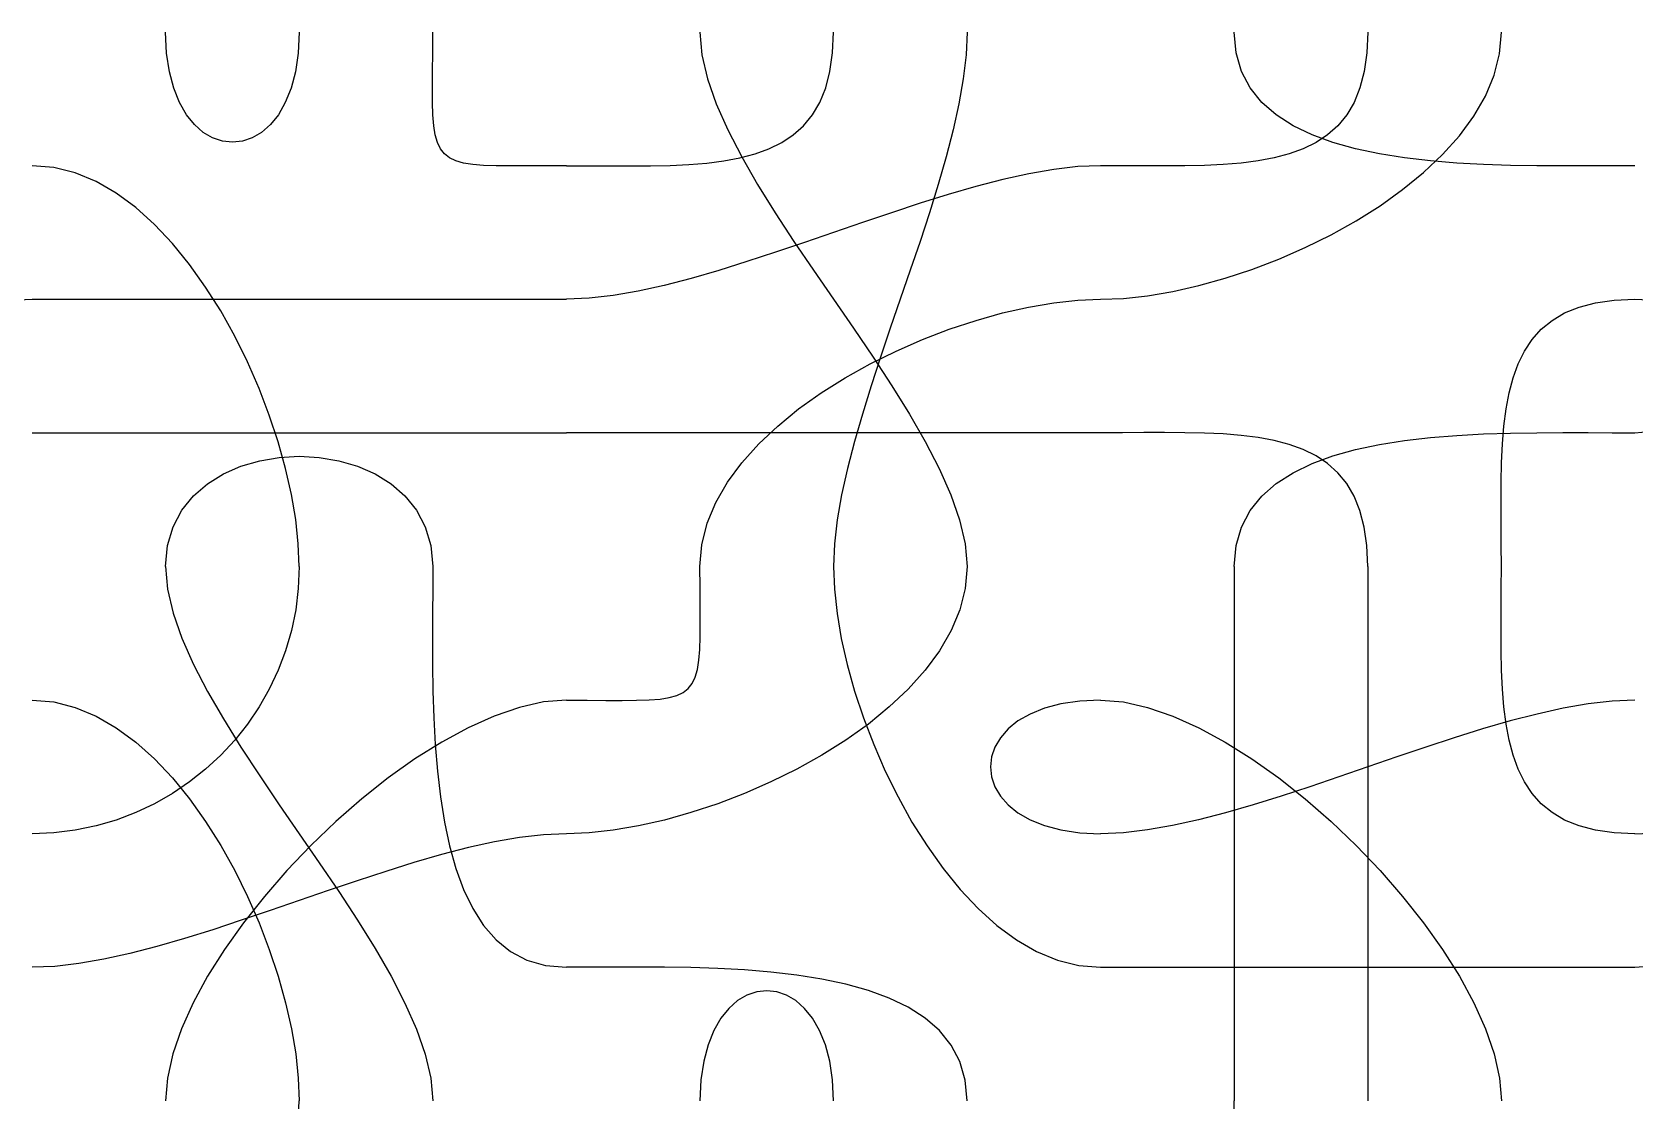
# Model space of a CAD drawing. Header units: metres. Extents: x -250 to 250, y -250 to 250.
# Drawn here: x -100 to 50, y 150 to 250 of the extents above; entities that cross this region are included whole.
import ezdxf

# ---------------------------------------------------------------- set-up
doc = ezdxf.new("R2010")
doc.units = ezdxf.units.M

msp = doc.modelspace()

# ---------------------------------------------------------------- linework, layer by layer
for p, q in [((-87.4093, 248.04083, -519.61523), (-87.49992, 250.00024, -519.61523)), ((-75, 250, -519.61523), (-75.09062, 248.04065, -519.61523)), ((-62.50728, 248.04791, -519.61523), (-62.49994, 249.99994, -519.61523)), ((-37.5, 250, -519.61523), (-37.318756, 247.87408, -519.61523)), ((-25.083221, 248.04791, -519.61523), (-24.999939, 249.99994, -519.61523)), ((-12.5, 250, -519.61523), (-12.590637, 247.87408, -519.61523)), ((12.674133, 248.04791, -519.61523), (12.500244, 249.99994, -519.61523)), ((25, 250, -519.61523), (24.916718, 248.04797, -519.61523)), ((37.32596, 247.95746, -519.61523), (37.499847, 250.00012, -519.61523)), ((-87.14993, 246.28772, -519.61523), (-87.4093, 248.04083, -519.61523)), ((-75.09062, 248.04065, -519.61523), (-75.34999, 246.28754, -519.61523)), ((-62.521194, 246.30872, -519.61523), (-62.50728, 248.04791, -519.61523)), ((-37.318756, 247.87408, -519.61523), (-36.80002, 245.63, -519.61523)), ((-25.328705, 246.30872, -519.61523), (-25.083221, 248.04791, -519.61523)), ((-12.590637, 247.87408, -519.61523), (-12.850006, 245.63, -519.61523)), ((13.178955, 246.30872, -519.61523), (12.674133, 248.04791, -519.61523)), ((24.916718, 248.04797, -519.61523), (24.671234, 246.30878, -519.61523)), ((36.821136, 245.95886, -519.61523), (37.32596, 247.95746, -519.61523)), ((-86.74057, 244.74084, -519.61523), (-87.14993, 246.28772, -519.61523)), ((-75.34999, 246.28754, -519.61523), (-75.75937, 244.74066, -519.61523)), ((-62.52948, 244.77014, -519.61523), (-62.521194, 246.30872, -519.61523)), ((-25.729797, 244.77014, -519.61523), (-25.328705, 246.30872, -519.61523)), ((13.98941, 244.77014, -519.61523), (13.178955, 246.30872, -519.61523)), ((24.671234, 246.30878, -519.61523), (24.270142, 244.7702, -519.61523)), ((-86.19995, 243.4002, -519.61523), (-86.74057, 244.74084, -519.61523)), ((-75.75937, 244.74066, -519.61523), (-76.29999, 243.40002, -519.61523)), ((-62.51996, 243.41998, -519.61523), (-62.52948, 244.77014, -519.61523)), ((-36.80002, 245.63, -519.61523), (-35.981262, 243.28094, -519.61523)), ((-26.279968, 243.41998, -519.61523), (-25.729797, 244.77014, -519.61523)), ((-12.850006, 245.63, -519.61523), (-13.259369, 243.28094, -519.61523)), ((15.08017, 243.41998, -519.61523), (13.98941, 244.77014, -519.61523)), ((24.270142, 244.7702, -519.61523), (23.720001, 243.42004, -519.61523)), ((36.01068, 244.01086, -519.61523), (36.821136, 245.95886, -519.61523)), ((-85.54683, 242.26581, -519.61523), (-86.19995, 243.4002, -519.61523)), ((-76.29999, 243.40002, -519.61523), (-76.95311, 242.26569, -519.61523)), ((-62.480423, 242.2461, -519.61523), (-62.51996, 243.41998, -519.61523)), ((-35.981262, 243.28094, -519.61523), (-34.900024, 240.84003, -519.61523)), ((-26.972626, 242.2461, -519.61523), (-26.279968, 243.41998, -519.61523)), ((-13.259369, 243.28094, -519.61523), (-13.799988, 240.84003, -519.61523)), ((16.425934, 242.2461, -519.61523), (15.08017, 243.41998, -519.61523)), ((23.720001, 243.42004, -519.61523), (23.027344, 242.24615, -519.61523)), ((34.91989, 242.12006, -519.61523), (36.01068, 244.01086, -519.61523)), ((-84.79996, 241.33765, -519.61523), (-85.54683, 242.26581, -519.61523)), ((-76.95311, 242.26569, -519.61523), (-77.69998, 241.33759, -519.61523)), ((-62.398712, 241.23627, -519.61523), (-62.480423, 242.2461, -519.61523)), ((-27.801239, 241.23627, -519.61523), (-26.972626, 242.2461, -519.61523)), ((18.001373, 241.23627, -519.61523), (16.425934, 242.2461, -519.61523)), ((23.027344, 242.24615, -519.61523), (22.198761, 241.23633, -519.61523)), ((33.574127, 240.29303, -519.61523), (34.91989, 242.12006, -519.61523)), ((-83.97809, 240.61578, -519.61523), (-84.79996, 241.33765, -519.61523)), ((-83.09996, 240.10016, -519.61523), (-83.97809, 240.61578, -519.61523)), ((-82.18434, 239.79077, -519.61523), (-83.09996, 240.10016, -519.61523)), ((-79.39998, 240.1001, -519.61523), (-80.3156, 239.79071, -519.61523)), ((-78.52185, 240.61572, -519.61523), (-79.39998, 240.1001, -519.61523)), ((-77.69998, 241.33759, -519.61523), (-78.52185, 240.61572, -519.61523)), ((-62.26262, 240.3783, -519.61523), (-62.398712, 241.23627, -519.61523)), ((-62.059967, 239.66003, -519.61523), (-62.26262, 240.3783, -519.61523)), ((-34.900024, 240.84003, -519.61523), (-33.59378, 238.32037, -519.61523)), ((-29.839996, 239.66003, -519.61523), (-28.759216, 240.3783, -519.61523)), ((-28.759216, 240.3783, -519.61523), (-27.801239, 241.23627, -519.61523)), ((-13.799988, 240.84003, -519.61523), (-14.453125, 238.32037, -519.61523)), ((19.781189, 240.3783, -519.61523), (18.001373, 241.23627, -519.61523)), ((21.740082, 239.66003, -519.61523), (19.781189, 240.3783, -519.61523)), ((21.240784, 240.37836, -519.61523), (20.160004, 239.6601, -519.61523)), ((22.198761, 241.23633, -519.61523), (21.240784, 240.37836, -519.61523)), ((31.998657, 238.53632, -519.61523), (33.574127, 240.29303, -519.61523)), ((-81.24997, 239.68762, -519.61523), (-82.18434, 239.79077, -519.61523)), ((-80.3156, 239.79071, -519.61523), (-81.24997, 239.68762, -519.61523)), ((-61.778564, 239.06927, -519.61523), (-62.059967, 239.66003, -519.61523)), ((-61.40622, 238.59381, -519.61523), (-61.778564, 239.06927, -519.61523)), ((-60.930756, 238.22144, -519.61523), (-61.40622, 238.59381, -519.61523)), ((-33.7536, 238.22144, -519.61523), (-32.34375, 238.59381, -519.61523)), ((-32.34375, 238.59381, -519.61523), (-31.037018, 239.06927, -519.61523)), ((-31.037018, 239.06927, -519.61523), (-29.839996, 239.66003, -519.61523)), ((17.65628, 238.59387, -519.61523), (16.24643, 238.22156, -519.61523)), ((18.962982, 239.06934, -519.61523), (17.65628, 238.59387, -519.61523)), ((20.160004, 239.6601, -519.61523), (18.962982, 239.06934, -519.61523)), ((23.852722, 239.06927, -519.61523), (21.740082, 239.66003, -519.61523)), ((26.093811, 238.59381, -519.61523), (23.852722, 239.06927, -519.61523)), ((28.438019, 238.22144, -519.61523), (26.093811, 238.59381, -519.61523)), ((30.218811, 236.85645, -519.61523), (31.998657, 238.53632, -519.61523)), ((-97.95729, 237.32642, -519.61523), (-99.99994, 237.50037, -519.61523)), ((-95.95871, 236.82153, -519.61523), (-97.95729, 237.32642, -519.61523)), ((-60.33998, 237.94, -519.61523), (-60.930756, 238.22144, -519.61523)), ((-59.621704, 237.73737, -519.61523), (-60.33998, 237.94, -519.61523)), ((-58.763733, 237.60126, -519.61523), (-59.621704, 237.73737, -519.61523)), ((-57.75389, 237.51953, -519.61523), (-58.763733, 237.60126, -519.61523)), ((-56.579987, 237.47998, -519.61523), (-57.75389, 237.51953, -519.61523)), ((-55.229828, 237.47046, -519.61523), (-56.579987, 237.47998, -519.61523)), ((-53.69124, 237.47876, -519.61523), (-55.229828, 237.47046, -519.61523)), ((-51.952026, 237.49268, -519.61523), (-53.69124, 237.47876, -519.61523)), ((-50, 237.5, -519.61523), (-51.952026, 237.49268, -519.61523)), ((-50, 237.5, -519.61523), (-47.957336, 237.49268, -519.61523)), ((-47.957336, 237.49268, -519.61523), (-45.95874, 237.47876, -519.61523)), ((-45.95874, 237.47876, -519.61523), (-44.010773, 237.47046, -519.61523)), ((-44.010773, 237.47046, -519.61523), (-42.119995, 237.47998, -519.61523)), ((-42.119995, 237.47998, -519.61523), (-40.29297, 237.51953, -519.61523)), ((-40.29297, 237.51953, -519.61523), (-38.536255, 237.60126, -519.61523)), ((-38.536255, 237.60126, -519.61523), (-36.856415, 237.73737, -519.61523)), ((-36.856415, 237.73737, -519.61523), (-35.26001, 237.94, -519.61523)), ((-35.26001, 237.94, -519.61523), (-33.7536, 238.22144, -519.61523)), ((-33.59378, 238.32037, -519.61523), (-32.100037, 235.73505, -519.61523)), ((-14.453125, 238.32037, -519.61523), (-15.200012, 235.73505, -519.61523)), ((-4.369995, 237.14996, -519.61523), (-6.719055, 236.7406, -519.61523)), ((-2.125946, 237.40936, -519.61523), (-4.369995, 237.14996, -519.61523)), ((0, 237.5, -519.61523), (-2.125946, 237.40936, -519.61523)), ((2.042725, 237.49298, -519.61523), (0.000092, 237.50037, -519.61523)), ((4.04129, 237.47906, -519.61523), (2.042725, 237.49298, -519.61523)), ((5.989258, 237.47076, -519.61523), (4.04129, 237.47906, -519.61523)), ((7.880035, 237.48029, -519.61523), (5.989258, 237.47076, -519.61523)), ((9.707062, 237.51978, -519.61523), (7.880035, 237.48029, -519.61523)), ((11.463776, 237.6015, -519.61523), (9.707062, 237.51978, -519.61523)), ((13.143616, 237.73755, -519.61523), (11.463776, 237.6015, -519.61523)), ((14.740021, 237.94019, -519.61523), (13.143616, 237.73755, -519.61523)), ((16.24643, 238.22156, -519.61523), (14.740021, 237.94019, -519.61523)), ((30.860046, 237.94, -519.61523), (28.438019, 238.22144, -519.61523)), ((33.334564, 237.73737, -519.61523), (30.860046, 237.94, -519.61523)), ((35.836273, 237.60126, -519.61523), (33.334564, 237.73737, -519.61523)), ((38.339874, 237.51953, -519.61523), (35.836273, 237.60126, -519.61523)), ((40.820038, 237.47998, -519.61523), (38.339874, 237.51953, -519.61523)), ((43.251434, 237.47046, -519.61523), (40.820038, 237.47998, -519.61523)), ((45.608765, 237.47876, -519.61523), (43.251434, 237.47046, -519.61523)), ((47.86673, 237.49268, -519.61523), (45.608765, 237.47876, -519.61523)), ((50, 237.5, -519.61523), (47.86673, 237.49268, -519.61523)), ((-94.01074, 236.01105, -519.61523), (-95.95871, 236.82153, -519.61523)), ((-92.119965, 234.92023, -519.61523), (-94.01074, 236.01105, -519.61523)), ((-32.100037, 235.73505, -519.61523), (-30.456299, 233.09723, -519.61523)), ((-15.200012, 235.73505, -519.61523), (-16.021881, 233.09723, -519.61523)), ((-11.679688, 235.54681, -519.61523), (-14.265015, 234.79993, -519.61523)), ((-9.160004, 236.19995, -519.61523), (-11.679688, 235.54681, -519.61523)), ((-6.719055, 236.7406, -519.61523), (-9.160004, 236.19995, -519.61523)), ((28.259918, 235.26001, -519.61523), (30.218811, 236.85645, -519.61523)), ((-90.29294, 233.5744, -519.61523), (-92.119965, 234.92023, -519.61523)), ((-14.265015, 234.79993, -519.61523), (-16.902832, 233.97803, -519.61523)), ((26.147278, 233.7536, -519.61523), (28.259918, 235.26001, -519.61523)), ((-88.536224, 231.9989, -519.61523), (-90.29294, 233.5744, -519.61523)), ((-30.456299, 233.09723, -519.61523), (-28.700043, 230.42004, -519.61523)), ((-19.580017, 233.09991, -519.61523), (-22.283447, 232.18427, -519.61523)), ((-16.902832, 233.97803, -519.61523), (-19.580017, 233.09991, -519.61523)), ((-16.021881, 233.09723, -519.61523), (-16.899994, 230.42004, -519.61523)), ((23.906189, 232.34375, -519.61523), (26.147278, 233.7536, -519.61523)), ((-86.856384, 230.21906, -519.61523), (-88.536224, 231.9989, -519.61523)), ((-25, 231.24988, -519.61523), (-27.716553, 230.31549, -519.61523)), ((-22.283447, 232.18427, -519.61523), (-25, 231.24988, -519.61523)), ((19.139954, 229.84003, -519.61523), (21.561981, 231.03705, -519.61523)), ((21.561981, 231.03705, -519.61523), (23.906189, 232.34375, -519.61523)), ((-85.25998, 228.26013, -519.61523), (-86.856384, 230.21906, -519.61523)), ((-27.716553, 230.31549, -519.61523), (-30.419983, 229.39984, -519.61523)), ((-28.700043, 230.42004, -519.61523), (-26.868805, 227.71661, -519.61523)), ((-16.899994, 230.42004, -519.61523), (-17.815613, 227.71661, -519.61523)), ((16.665436, 228.75922, -519.61523), (19.139954, 229.84003, -519.61523)), ((-83.75357, 226.14746, -519.61523), (-85.25998, 228.26013, -519.61523)), ((-33.097168, 228.52173, -519.61523), (-35.734985, 227.69983, -519.61523)), ((-30.419983, 229.39984, -519.61523), (-33.097168, 228.52173, -519.61523)), ((14.163727, 227.80127, -519.61523), (16.665436, 228.75922, -519.61523)), ((-38.320312, 226.95294, -519.61523), (-40.839996, 226.2998, -519.61523)), ((-35.734985, 227.69983, -519.61523), (-38.320312, 226.95294, -519.61523)), ((-26.868805, 227.71661, -519.61523), (-25.000061, 225.00006, -519.61523)), ((-17.815613, 227.71661, -519.61523), (-18.74997, 225.00006, -519.61523)), ((9.179962, 226.28003, -519.61523), (11.660126, 226.97266, -519.61523)), ((11.660126, 226.97266, -519.61523), (14.163727, 227.80127, -519.61523)), ((-101.951904, 224.91699, -519.61523), (-99.99986, 225.0003, -519.61523)), ((-82.343735, 223.90637, -519.61523), (-83.75357, 226.14746, -519.61523)), ((-47.87407, 225.0904, -519.61523), (-50.000015, 224.99976, -519.61523)), ((-45.630005, 225.3498, -519.61523), (-47.87407, 225.0904, -519.61523)), ((-43.280945, 225.75916, -519.61523), (-45.630005, 225.3498, -519.61523)), ((-40.839996, 226.2998, -519.61523), (-43.280945, 225.75916, -519.61523)), ((-25.000061, 225.00006, -519.61523), (-23.131317, 222.28351, -519.61523)), ((-18.74997, 225.00006, -519.61523), (-19.684326, 222.28351, -519.61523)), ((-2.133209, 224.91699, -519.61523), (0.000092, 225.0003, -519.61523)), ((0, 225, -519.61523), (2.13327, 225.08325, -519.61523)), ((2.13327, 225.08325, -519.61523), (4.391235, 225.32874, -519.61523)), ((4.391235, 225.32874, -519.61523), (6.748566, 225.72986, -519.61523)), ((6.748566, 225.72986, -519.61523), (9.179962, 226.28003, -519.61523)), ((48.047943, 224.91699, -519.61523), (49.99997, 225.0003, -519.61523)), ((-100, 225, -519.61523), (-97.87407, 225, -519.61523)), ((-97.87407, 225, -519.61523), (-95.630005, 225, -519.61523)), ((-95.630005, 225, -519.61523), (-93.280945, 225, -519.61523)), ((-93.280945, 225, -519.61523), (-90.84001, 225, -519.61523)), ((-90.84001, 225, -519.61523), (-88.32033, 225, -519.61523)), ((-88.32033, 225, -519.61523), (-85.735016, 225, -519.61523)), ((-85.735016, 225, -519.61523), (-83.0972, 225, -519.61523)), ((-83.0972, 225, -519.61523), (-80.42001, 225, -519.61523)), ((-81.03702, 221.56213, -519.61523), (-82.343735, 223.90637, -519.61523)), ((-80.42001, 225, -519.61523), (-77.71657, 225, -519.61523)), ((-77.71657, 225, -519.61523), (-75, 225, -519.61523)), ((-75, 225, -519.61523), (-72.28343, 225, -519.61523)), ((-72.28343, 225, -519.61523), (-69.57999, 225, -519.61523)), ((-69.57999, 225, -519.61523), (-66.90279, 225, -519.61523)), ((-66.90279, 225, -519.61523), (-64.26497, 225, -519.61523)), ((-64.26497, 225, -519.61523), (-61.67964, 225, -519.61523)), ((-61.67964, 225, -519.61523), (-59.159943, 225, -519.61523)), ((-59.159943, 225, -519.61523), (-56.718994, 225, -519.61523)), ((-56.718994, 225, -519.61523), (-54.36992, 225, -519.61523)), ((-54.36992, 225, -519.61523), (-52.12584, 225, -519.61523)), ((-52.12584, 225, -519.61523), (-49.999893, 225, -519.61523)), ((-11.660126, 223.02753, -519.61523), (-9.179962, 223.72021, -519.61523)), ((-9.179962, 223.72021, -519.61523), (-6.748535, 224.27039, -519.61523)), ((-6.748535, 224.27039, -519.61523), (-4.391174, 224.67151, -519.61523)), ((-4.391174, 224.67151, -519.61523), (-2.133209, 224.91699, -519.61523)), ((42.246063, 223.02753, -519.61523), (43.419952, 223.72021, -519.61523)), ((43.419952, 223.72021, -519.61523), (44.77011, 224.27039, -519.61523)), ((44.77011, 224.27039, -519.61523), (46.308716, 224.67151, -519.61523)), ((46.308716, 224.67151, -519.61523), (48.047943, 224.91699, -519.61523)), ((50, 225, -519.61523), (51.952026, 224.91675, -519.61523)), ((-23.131317, 222.28351, -519.61523), (-21.30008, 219.58008, -519.61523)), ((-19.684326, 222.28351, -519.61523), (-20.599945, 219.58008, -519.61523)), ((-16.665436, 221.2409, -519.61523), (-14.163727, 222.19891, -519.61523)), ((-14.163727, 222.19891, -519.61523), (-11.660126, 223.02753, -519.61523)), ((40.378265, 221.2409, -519.61523), (41.236237, 222.19891, -519.61523)), ((41.236237, 222.19891, -519.61523), (42.246063, 223.02753, -519.61523)), ((-79.84, 219.14008, -519.61523), (-81.03702, 221.56213, -519.61523)), ((-19.139984, 220.1601, -519.61523), (-16.665436, 221.2409, -519.61523)), ((39.659973, 220.1601, -519.61523), (40.378265, 221.2409, -519.61523)), ((-78.75922, 216.66553, -519.61523), (-79.84, 219.14008, -519.61523)), ((-21.562012, 218.96307, -519.61523), (-19.139984, 220.1601, -519.61523)), ((-20.599945, 219.58008, -519.61523), (-21.478058, 216.9029, -519.61523)), ((-21.30008, 219.58008, -519.61523), (-19.543823, 216.9029, -519.61523)), ((39.069183, 218.96307, -519.61523), (39.659973, 220.1601, -519.61523)), ((-26.147308, 216.24646, -519.61523), (-23.90622, 217.65631, -519.61523)), ((-23.90622, 217.65631, -519.61523), (-21.562012, 218.96307, -519.61523)), ((38.221375, 216.24646, -519.61523), (38.59372, 217.65631, -519.61523)), ((38.59372, 217.65631, -519.61523), (39.069183, 218.96307, -519.61523)), ((-77.801254, 214.16382, -519.61523), (-78.75922, 216.66553, -519.61523)), ((-28.25998, 214.74005, -519.61523), (-26.147308, 216.24646, -519.61523)), ((-21.478058, 216.9029, -519.61523), (-22.299927, 214.26508, -519.61523)), ((-19.543823, 216.9029, -519.61523), (-17.900085, 214.26508, -519.61523)), ((37.939972, 214.74005, -519.61523), (38.221375, 216.24646, -519.61523)), ((-30.218872, 213.14362, -519.61523), (-28.25998, 214.74005, -519.61523)), ((37.737305, 213.14362, -519.61523), (37.939972, 214.74005, -519.61523)), ((-76.97266, 211.66022, -519.61523), (-77.801254, 214.16382, -519.61523)), ((-31.998718, 211.46378, -519.61523), (-30.218872, 213.14362, -519.61523)), ((-22.299927, 214.26508, -519.61523), (-23.046783, 211.67978, -519.61523)), ((-17.900085, 214.26508, -519.61523), (-16.406342, 211.67978, -519.61523)), ((37.601227, 211.46378, -519.61523), (37.737305, 213.14362, -519.61523)), ((-100, 212.5, -519.61523), (-97.87407, 212.5, -519.61523)), ((-97.87407, 212.5, -519.61523), (-95.630005, 212.5, -519.61523)), ((-95.630005, 212.5, -519.61523), (-93.280945, 212.5, -519.61523)), ((-93.280945, 212.5, -519.61523), (-90.84001, 212.5, -519.61523)), ((-90.84001, 212.5, -519.61523), (-88.32033, 212.5, -519.61523)), ((-88.32033, 212.5, -519.61523), (-85.735016, 212.5, -519.61523)), ((-85.735016, 212.5, -519.61523), (-83.0972, 212.5, -519.61523)), ((-83.0972, 212.5, -519.61523), (-80.42001, 212.5, -519.61523)), ((-80.42001, 212.5, -519.61523), (-77.71657, 212.5, -519.61523)), ((-77.71657, 212.5, -519.61523), (-75, 212.5, -519.61523)), ((-76.28, 209.18005, -519.61523), (-76.97266, 211.66022, -519.61523)), ((-75, 212.5, -519.61523), (-72.28343, 212.5, -519.61523)), ((-72.28343, 212.5, -519.61523), (-69.57999, 212.5, -519.61523)), ((-69.57999, 212.5, -519.61523), (-66.90279, 212.5, -519.61523)), ((-66.90279, 212.5, -519.61523), (-64.26497, 212.5, -519.61523)), ((-64.26497, 212.5, -519.61523), (-61.67964, 212.5, -519.61523)), ((-61.67964, 212.5, -519.61523), (-59.159943, 212.5, -519.61523)), ((-59.159943, 212.5, -519.61523), (-56.718994, 212.5, -519.61523)), ((-56.718994, 212.5, -519.61523), (-54.36992, 212.5, -519.61523)), ((-54.36992, 212.5, -519.61523), (-52.12584, 212.5, -519.61523)), ((-52.12584, 212.5, -519.61523), (-49.999893, 212.5, -519.61523)), ((-47.87407, 212.5, -519.61523), (-50.000015, 212.5, -519.61523)), ((-45.630005, 212.5, -519.61523), (-47.87407, 212.5, -519.61523)), ((-43.280945, 212.5, -519.61523), (-45.630005, 212.5, -519.61523)), ((-40.839996, 212.5, -519.61523), (-43.280945, 212.5, -519.61523)), ((-38.320312, 212.5, -519.61523), (-40.839996, 212.5, -519.61523)), ((-35.734985, 212.5, -519.61523), (-38.320312, 212.5, -519.61523)), ((-33.097168, 212.5, -519.61523), (-35.734985, 212.5, -519.61523)), ((-30.419983, 212.5, -519.61523), (-33.097168, 212.5, -519.61523)), ((-27.716553, 212.5, -519.61523), (-30.419983, 212.5, -519.61523)), ((-25, 212.5, -519.61523), (-27.716553, 212.5, -519.61523)), ((-22.283447, 212.5, -519.61523), (-25, 212.5, -519.61523)), ((-23.046783, 211.67978, -519.61523), (-23.69989, 209.1601, -519.61523)), ((-19.580017, 212.5, -519.61523), (-22.283447, 212.5, -519.61523)), ((-16.902832, 212.5, -519.61523), (-19.580017, 212.5, -519.61523)), ((-14.265015, 212.5, -519.61523), (-16.902832, 212.5, -519.61523)), ((-16.406342, 211.67978, -519.61523), (-15.100098, 209.1601, -519.61523)), ((-11.679688, 212.5, -519.61523), (-14.265015, 212.5, -519.61523)), ((-9.160004, 212.5, -519.61523), (-11.679688, 212.5, -519.61523)), ((-6.719055, 212.5, -519.61523), (-9.160004, 212.5, -519.61523)), ((-4.369995, 212.5, -519.61523), (-6.719055, 212.5, -519.61523)), ((-2.125946, 212.5, -519.61523), (-4.369995, 212.5, -519.61523)), ((0, 212.5, -519.61523), (-2.125946, 212.5, -519.61523)), ((2.042725, 212.50769, -519.61523), (0.000092, 212.50037, -519.61523)), ((4.04129, 212.52155, -519.61523), (2.042725, 212.50769, -519.61523)), ((5.989258, 212.52979, -519.61523), (4.04129, 212.52155, -519.61523)), ((7.880035, 212.5202, -519.61523), (5.989258, 212.52979, -519.61523)), ((9.707062, 212.48065, -519.61523), (7.880035, 212.5202, -519.61523)), ((11.463776, 212.39893, -519.61523), (9.707062, 212.48065, -519.61523)), ((13.143616, 212.26282, -519.61523), (11.463776, 212.39893, -519.61523)), ((14.740021, 212.06012, -519.61523), (13.143616, 212.26282, -519.61523)), ((16.24643, 211.77869, -519.61523), (14.740021, 212.06012, -519.61523)), ((17.65628, 211.40634, -519.61523), (16.24643, 211.77869, -519.61523)), ((26.093842, 211.40634, -519.61523), (28.43808, 211.77869, -519.61523)), ((28.43808, 211.77869, -519.61523), (30.860107, 212.06012, -519.61523)), ((30.860107, 212.06012, -519.61523), (33.334656, 212.26282, -519.61523)), ((33.334656, 212.26282, -519.61523), (35.836395, 212.39893, -519.61523)), ((35.836395, 212.39893, -519.61523), (38.339996, 212.48065, -519.61523)), ((38.339996, 212.48065, -519.61523), (40.82016, 212.5202, -519.61523)), ((40.82016, 212.5202, -519.61523), (43.251587, 212.52979, -519.61523)), ((43.251587, 212.52979, -519.61523), (45.608948, 212.52155, -519.61523)), ((45.608948, 212.52155, -519.61523), (47.866913, 212.50769, -519.61523)), ((47.866913, 212.50769, -519.61523), (50.000214, 212.50037, -519.61523)), ((50, 212.5, -519.61523), (51.95938, 212.68127, -519.61523)), ((-78.69997, 209.90009, -519.61523), (-76.86871, 210.20947, -519.61523)), ((-76.86871, 210.20947, -519.61523), (-74.999954, 210.31262, -519.61523)), ((-74.999954, 210.31262, -519.61523), (-73.131195, 210.2095, -519.61523)), ((-73.131195, 210.2095, -519.61523), (-71.29994, 209.90015, -519.61523)), ((-33.57419, 209.70703, -519.61523), (-31.998718, 211.46378, -519.61523)), ((18.962982, 210.93085, -519.61523), (17.65628, 211.40634, -519.61523)), ((20.160004, 210.34006, -519.61523), (18.962982, 210.93085, -519.61523)), ((19.781158, 209.62177, -519.61523), (21.740082, 210.34006, -519.61523)), ((21.240784, 209.62177, -519.61523), (20.160004, 210.34006, -519.61523)), ((21.740082, 210.34006, -519.61523), (23.852753, 210.93085, -519.61523)), ((23.852753, 210.93085, -519.61523), (26.093842, 211.40634, -519.61523)), ((37.5195, 209.70703, -519.61523), (37.601227, 211.46378, -519.61523)), ((-83.593735, 207.73444, -519.61523), (-82.099976, 208.66257, -519.61523)), ((-82.099976, 208.66257, -519.61523), (-80.45622, 209.38446, -519.61523)), ((-80.45622, 209.38446, -519.61523), (-78.69997, 209.90009, -519.61523)), ((-75.72984, 206.74863, -519.61523), (-76.28, 209.18005, -519.61523)), ((-71.29994, 209.90015, -519.61523), (-69.543686, 209.38455, -519.61523)), ((-69.543686, 209.38455, -519.61523), (-67.89993, 208.66269, -519.61523)), ((-67.89993, 208.66269, -519.61523), (-66.40617, 207.73459, -519.61523)), ((-34.919983, 207.88, -519.61523), (-33.57419, 209.70703, -519.61523)), ((-23.69989, 209.1601, -519.61523), (-24.240509, 206.71918, -519.61523)), ((-15.100098, 209.1601, -519.61523), (-14.01886, 206.71918, -519.61523)), ((16.425842, 207.75394, -519.61523), (18.001312, 208.7638, -519.61523)), ((18.001312, 208.7638, -519.61523), (19.781158, 209.62177, -519.61523)), ((22.198761, 208.7638, -519.61523), (21.240784, 209.62177, -519.61523)), ((23.027344, 207.75394, -519.61523), (22.198761, 208.7638, -519.61523)), ((37.47998, 207.88, -519.61523), (37.5195, 209.70703, -519.61523)), ((-84.899994, 206.60004, -519.61523), (-83.593735, 207.73444, -519.61523)), ((-66.40617, 207.73459, -519.61523), (-65.099915, 206.60025, -519.61523)), ((-36.010773, 205.98923, -519.61523), (-34.919983, 207.88, -519.61523)), ((15.080048, 206.58002, -519.61523), (16.425842, 207.75394, -519.61523)), ((23.720001, 206.58002, -519.61523), (23.027344, 207.75394, -519.61523)), ((37.47046, 205.98923, -519.61523), (37.47998, 207.88, -519.61523)), ((-85.98125, 205.2594, -519.61523), (-84.899994, 206.60004, -519.61523)), ((-75.32875, 204.39127, -519.61523), (-75.72984, 206.74863, -519.61523)), ((-65.099915, 206.60025, -519.61523), (-64.01865, 205.25964, -519.61523)), ((-36.821228, 204.04126, -519.61523), (-36.010773, 205.98923, -519.61523)), ((-24.240509, 206.71918, -519.61523), (-24.649872, 204.37012, -519.61523)), ((-14.01886, 206.71918, -519.61523), (-13.200104, 204.37012, -519.61523)), ((13.989258, 205.22986, -519.61523), (15.080048, 206.58002, -519.61523)), ((24.270142, 205.22986, -519.61523), (23.720001, 206.58002, -519.61523)), ((37.47873, 204.04126, -519.61523), (37.47046, 205.98923, -519.61523)), ((-86.8, 203.71252, -519.61523), (-85.98125, 205.2594, -519.61523)), ((-75.08328, 202.1333, -519.61523), (-75.32875, 204.39127, -519.61523)), ((-64.01865, 205.25964, -519.61523), (-63.19989, 203.7128, -519.61523)), ((-37.32608, 202.04266, -519.61523), (-36.821228, 204.04126, -519.61523)), ((-24.649872, 204.37012, -519.61523), (-24.90924, 202.12607, -519.61523)), ((-13.200104, 204.37012, -519.61523), (-12.681335, 202.12607, -519.61523)), ((13.178772, 203.69125, -519.61523), (13.989258, 205.22986, -519.61523)), ((24.671234, 203.69125, -519.61523), (24.270142, 205.22986, -519.61523)), ((37.492645, 202.04266, -519.61523), (37.47873, 204.04126, -519.61523)), ((-87.318756, 201.95938, -519.61523), (-86.8, 203.71252, -519.61523)), ((-63.19989, 203.7128, -519.61523), (-62.68112, 201.95972, -519.61523)), ((12.67392, 201.95203, -519.61523), (13.178772, 203.69125, -519.61523)), ((24.916718, 201.95203, -519.61523), (24.671234, 203.69125, -519.61523)), ((-87.5, 200, -519.61523), (-87.318756, 201.95938, -519.61523)), ((-75, 200, -519.61523), (-75.08328, 202.1333, -519.61523)), ((-62.68112, 201.95972, -519.61523), (-62.499863, 200.00037, -519.61523)), ((-37.5, 200, -519.61523), (-37.32608, 202.04266, -519.61523)), ((-24.90924, 202.12607, -519.61523), (-24.999847, 200.00015, -519.61523)), ((-12.681335, 202.12607, -519.61523), (-12.500092, 200.00015, -519.61523)), ((12.5, 200, -519.61523), (12.67392, 201.95203, -519.61523)), ((25, 200, -519.61523), (24.916718, 201.95203, -519.61523)), ((37.5, 200, -519.61523), (37.492645, 202.04266, -519.61523)), ((-87.5, 200, -519.61523), (-87.318756, 197.87405, -519.61523)), ((-75, 200, -519.61523), (-75.08328, 197.95734, -519.61523)), ((-62.5, 200, -519.61523), (-62.50734, 197.86673, -519.61523)), ((-37.492493, 198.04828, -519.61523), (-37.499817, 200.00034, -519.61523)), ((-25, 200, -519.61523), (-24.916718, 197.86673, -519.61523)), ((-12.5, 200, -519.61523), (-12.67392, 197.95734, -519.61523)), ((12.5, 200, -519.61523), (12.5, 197.87405, -519.61523)), ((25, 200, -519.61523), (25, 197.87405, -519.61523)), ((37.49286, 197.95737, -519.61523), (37.500214, 200.00003, -519.61523)), ((-37.478607, 196.30905, -519.61523), (-37.492493, 198.04828, -519.61523)), ((-87.318756, 197.87405, -519.61523), (-86.8, 195.63, -519.61523)), ((-75.08328, 197.95734, -519.61523), (-75.32875, 195.95874, -519.61523)), ((-62.50734, 197.86673, -519.61523), (-62.52124, 195.60876, -519.61523)), ((-24.916718, 197.86673, -519.61523), (-24.671234, 195.60876, -519.61523)), ((-12.67392, 197.95734, -519.61523), (-13.178772, 195.95874, -519.61523)), ((12.5, 197.87405, -519.61523), (12.5, 195.63, -519.61523)), ((25, 197.87405, -519.61523), (25, 195.63, -519.61523)), ((37.478943, 195.95877, -519.61523), (37.49286, 197.95737, -519.61523)), ((-86.8, 195.63, -519.61523), (-85.98125, 193.28094, -519.61523)), ((-75.32875, 195.95874, -519.61523), (-75.72984, 194.01077, -519.61523)), ((-62.52124, 195.60876, -519.61523), (-62.529526, 193.25143, -519.61523)), ((-37.470337, 194.77045, -519.61523), (-37.478607, 196.30905, -519.61523)), ((-24.671234, 195.60876, -519.61523), (-24.270142, 193.25143, -519.61523)), ((-13.178772, 195.95874, -519.61523), (-13.989227, 194.01077, -519.61523)), ((12.5, 195.63, -519.61523), (12.5, 193.28094, -519.61523)), ((25, 195.63, -519.61523), (25, 193.28094, -519.61523)), ((37.470642, 194.0108, -519.61523), (37.478943, 195.95877, -519.61523)), ((-75.72984, 194.01077, -519.61523), (-76.28, 192.12, -519.61523)), ((-37.47989, 193.42026, -519.61523), (-37.470337, 194.77045, -519.61523)), ((-13.989227, 194.01077, -519.61523), (-15.080017, 192.12, -519.61523)), ((37.480164, 192.12003, -519.61523), (37.470642, 194.0108, -519.61523)), ((-85.98125, 193.28094, -519.61523), (-84.899994, 190.84, -519.61523)), ((-76.28, 192.12, -519.61523), (-76.97266, 190.29297, -519.61523)), ((-62.529526, 193.25143, -519.61523), (-62.51999, 190.82004, -519.61523)), ((-37.601166, 191.23648, -519.61523), (-37.51944, 192.24634, -519.61523)), ((-37.51944, 192.24634, -519.61523), (-37.47989, 193.42026, -519.61523)), ((-24.270142, 193.25143, -519.61523), (-23.71997, 190.82004, -519.61523)), ((-15.080017, 192.12, -519.61523), (-16.425781, 190.29297, -519.61523)), ((12.5, 193.28094, -519.61523), (12.5, 190.84, -519.61523)), ((25, 193.28094, -519.61523), (25, 190.84, -519.61523)), ((37.519684, 190.293, -519.61523), (37.480164, 192.12003, -519.61523)), ((-84.899994, 190.84, -519.61523), (-83.593735, 188.32031, -519.61523)), ((-62.51999, 190.82004, -519.61523), (-62.480453, 188.33987, -519.61523)), ((-37.737274, 190.37848, -519.61523), (-37.601166, 191.23648, -519.61523)), ((-23.71997, 190.82004, -519.61523), (-23.027313, 188.33987, -519.61523)), ((12.5, 190.84, -519.61523), (12.5, 188.32031, -519.61523)), ((25, 190.84, -519.61523), (25, 188.32031, -519.61523)), ((-76.97266, 190.29297, -519.61523), (-77.801254, 188.53625, -519.61523)), ((-38.59369, 188.5939, -519.61523), (-38.221344, 189.0694, -519.61523)), ((-38.221344, 189.0694, -519.61523), (-37.93994, 189.66019, -519.61523)), ((-37.93994, 189.66019, -519.61523), (-37.737274, 190.37848, -519.61523)), ((-16.425781, 190.29297, -519.61523), (-18.001251, 188.53625, -519.61523)), ((37.60138, 188.53629, -519.61523), (37.519684, 190.293, -519.61523)), ((-83.593735, 188.32031, -519.61523), (-82.099976, 185.73502, -519.61523)), ((-77.801254, 188.53625, -519.61523), (-78.75922, 186.85641, -519.61523)), ((-62.480453, 188.33987, -519.61523), (-62.398727, 185.83627, -519.61523)), ((-43.419983, 187.48007, -519.61523), (-42.246063, 187.51962, -519.61523)), ((-42.246063, 187.51962, -519.61523), (-41.236206, 187.60135, -519.61523)), ((-41.236206, 187.60135, -519.61523), (-40.378235, 187.73746, -519.61523)), ((-40.378235, 187.73746, -519.61523), (-39.659943, 187.94012, -519.61523)), ((-39.659943, 187.94012, -519.61523), (-39.069153, 188.22156, -519.61523)), ((-39.069153, 188.22156, -519.61523), (-38.59369, 188.5939, -519.61523)), ((-23.027313, 188.33987, -519.61523), (-22.1987, 185.83627, -519.61523)), ((-18.001251, 188.53625, -519.61523), (-19.781097, 186.85641, -519.61523)), ((12.5, 188.32031, -519.61523), (12.5, 185.73502, -519.61523)), ((25, 188.32031, -519.61523), (25, 185.73502, -519.61523)), ((37.737457, 186.85645, -519.61523), (37.60138, 188.53629, -519.61523)), ((-100, 187.5, -519.61523), (-97.95735, 187.32611, -519.61523)), ((-97.95735, 187.32611, -519.61523), (-95.958755, 186.82126, -519.61523)), ((-95.958755, 186.82126, -519.61523), (-94.01079, 186.0108, -519.61523)), ((-94.01079, 186.0108, -519.61523), (-92.12001, 184.92004, -519.61523)), ((-78.75922, 186.85641, -519.61523), (-79.84, 185.26001, -519.61523)), ((-56.748596, 186.0108, -519.61523), (-59.179993, 184.92004, -519.61523)), ((-54.39125, 186.82126, -519.61523), (-56.748596, 186.0108, -519.61523)), ((-52.133286, 187.32611, -519.61523), (-54.39125, 186.82126, -519.61523)), ((-50, 187.5, -519.61523), (-52.133286, 187.32611, -519.61523)), ((-50, 187.5, -519.61523), (-48.047974, 187.49268, -519.61523)), ((-48.047974, 187.49268, -519.61523), (-46.308746, 187.47879, -519.61523)), ((-46.308746, 187.47879, -519.61523), (-44.770157, 187.47052, -519.61523)), ((-44.770157, 187.47052, -519.61523), (-43.419983, 187.48007, -519.61523)), ((-19.781097, 186.85641, -519.61523), (-21.73999, 185.26001, -519.61523)), ((-6.600006, 186.20004, -519.61523), (-7.734375, 185.54694, -519.61523)), ((-5.259369, 186.74066, -519.61523), (-6.600006, 186.20004, -519.61523)), ((-3.712494, 187.15002, -519.61523), (-5.259369, 186.74066, -519.61523)), ((-1.959381, 187.4094, -519.61523), (-3.712494, 187.15002, -519.61523)), ((0, 187.5, -519.61523), (-1.959381, 187.4094, -519.61523)), ((0, 187.5, -519.61523), (2.13327, 187.32611, -519.61523)), ((2.13327, 187.32611, -519.61523), (4.391235, 186.82126, -519.61523)), ((4.391235, 186.82126, -519.61523), (6.748566, 186.0108, -519.61523)), ((6.748566, 186.0108, -519.61523), (9.179962, 184.92004, -519.61523)), ((37.940094, 185.26004, -519.61523), (37.737457, 186.85645, -519.61523)), ((40.840027, 186.20004, -519.61523), (38.320343, 185.54694, -519.61523)), ((43.280945, 186.74066, -519.61523), (40.840027, 186.20004, -519.61523)), ((45.630005, 187.15002, -519.61523), (43.280945, 186.74066, -519.61523)), ((47.874054, 187.4094, -519.61523), (45.630005, 187.15002, -519.61523)), ((50, 187.5, -519.61523), (47.874054, 187.4094, -519.61523)), ((-92.12001, 184.92004, -519.61523), (-90.292984, 183.57428, -519.61523)), ((-82.099976, 185.73502, -519.61523), (-80.45622, 183.0972, -519.61523)), ((-79.84, 185.26001, -519.61523), (-81.03702, 183.7536, -519.61523)), ((-62.398727, 185.83627, -519.61523), (-62.262634, 183.33456, -519.61523)), ((-59.179993, 184.92004, -519.61523), (-61.66014, 183.57428, -519.61523)), ((-21.73999, 185.26001, -519.61523), (-23.85263, 183.7536, -519.61523)), ((-22.1987, 185.83627, -519.61523), (-21.240723, 183.33456, -519.61523)), ((-8.662506, 184.80008, -519.61523), (-9.384369, 183.97821, -519.61523)), ((-7.734375, 185.54694, -519.61523), (-8.662506, 184.80008, -519.61523)), ((9.179962, 184.92004, -519.61523), (11.660126, 183.57428, -519.61523)), ((12.5, 185.73502, -519.61523), (12.5, 183.0972, -519.61523)), ((25, 185.73502, -519.61523), (25, 183.0972, -519.61523)), ((35.735046, 184.80008, -519.61523), (33.09723, 183.97821, -519.61523)), ((38.320343, 185.54694, -519.61523), (35.735046, 184.80008, -519.61523)), ((38.221497, 183.75363, -519.61523), (37.940094, 185.26004, -519.61523)), ((-90.292984, 183.57428, -519.61523), (-88.53627, 181.99881, -519.61523)), ((-81.03702, 183.7536, -519.61523), (-82.343735, 182.34375, -519.61523)), ((-80.45622, 183.0972, -519.61523), (-78.69997, 180.42001, -519.61523)), ((-61.66014, 183.57428, -519.61523), (-64.16373, 181.99881, -519.61523)), ((-62.262634, 183.33456, -519.61523), (-62.059982, 180.86005, -519.61523)), ((-23.85263, 183.7536, -519.61523), (-26.09372, 182.34375, -519.61523)), ((-21.240723, 183.33456, -519.61523), (-20.159943, 180.86005, -519.61523)), ((-9.899994, 183.1001, -519.61523), (-10.209381, 182.18448, -519.61523)), ((-9.384369, 183.97821, -519.61523), (-9.899994, 183.1001, -519.61523)), ((11.660126, 183.57428, -519.61523), (14.163727, 181.99881, -519.61523)), ((12.5, 183.0972, -519.61523), (12.5, 180.42001, -519.61523)), ((25, 183.0972, -519.61523), (25, 180.42001, -519.61523)), ((30.420044, 183.1001, -519.61523), (27.716614, 182.18448, -519.61523)), ((33.09723, 183.97821, -519.61523), (30.420044, 183.1001, -519.61523)), ((38.59384, 182.34378, -519.61523), (38.221497, 183.75363, -519.61523)), ((-88.53627, 181.99881, -519.61523), (-86.85643, 180.21896, -519.61523)), ((-82.343735, 182.34375, -519.61523), (-83.75357, 181.03705, -519.61523)), ((-64.16373, 181.99881, -519.61523), (-66.665436, 180.21896, -519.61523)), ((-26.09372, 182.34375, -519.61523), (-28.437927, 181.03705, -519.61523)), ((-10.209381, 182.18448, -519.61523), (-10.3125, 181.25012, -519.61523)), ((14.163727, 181.99881, -519.61523), (16.665436, 180.21896, -519.61523)), ((27.716614, 182.18448, -519.61523), (25.000061, 181.25012, -519.61523)), ((39.069305, 181.03705, -519.61523), (38.59384, 182.34378, -519.61523)), ((-86.85643, 180.21896, -519.61523), (-85.260025, 178.26007, -519.61523)), ((-83.75357, 181.03705, -519.61523), (-85.25998, 179.84003, -519.61523)), ((-78.69997, 180.42001, -519.61523), (-76.86871, 177.71658, -519.61523)), ((-66.665436, 180.21896, -519.61523), (-69.13997, 178.26007, -519.61523)), ((-62.059982, 180.86005, -519.61523), (-61.77858, 178.43802, -519.61523)), ((-28.437927, 181.03705, -519.61523), (-30.859955, 179.84003, -519.61523)), ((-20.159943, 180.86005, -519.61523), (-18.96289, 178.43802, -519.61523)), ((-10.3125, 181.25012, -519.61523), (-10.209381, 180.31577, -519.61523)), ((-10.209381, 180.31577, -519.61523), (-9.899994, 179.40015, -519.61523)), ((12.5, 180.42001, -519.61523), (12.5, 177.71658, -519.61523)), ((16.665436, 180.21896, -519.61523), (19.139954, 178.26007, -519.61523)), ((22.283508, 180.31577, -519.61523), (19.580078, 179.40015, -519.61523)), ((25.000061, 181.25012, -519.61523), (22.283508, 180.31577, -519.61523)), ((25, 180.42001, -519.61523), (25, 177.71658, -519.61523)), ((39.660065, 179.84003, -519.61523), (39.069305, 181.03705, -519.61523)), ((-86.856384, 178.75925, -519.61523), (-88.536224, 177.8013, -519.61523)), ((-85.25998, 179.84003, -519.61523), (-86.856384, 178.75925, -519.61523)), ((-33.334473, 178.75925, -519.61523), (-35.83618, 177.8013, -519.61523)), ((-30.859955, 179.84003, -519.61523), (-33.334473, 178.75925, -519.61523)), ((-9.899994, 179.40015, -519.61523), (-9.384369, 178.52203, -519.61523)), ((-9.384369, 178.52203, -519.61523), (-8.662506, 177.70016, -519.61523)), ((16.902893, 178.52203, -519.61523), (14.265106, 177.70016, -519.61523)), ((19.580078, 179.40015, -519.61523), (16.902893, 178.52203, -519.61523)), ((40.378326, 178.75925, -519.61523), (39.660065, 179.84003, -519.61523)), ((41.236298, 177.80127, -519.61523), (40.378326, 178.75925, -519.61523)), ((-88.536224, 177.8013, -519.61523), (-90.29294, 176.97272, -519.61523)), ((-85.260025, 178.26007, -519.61523), (-83.75362, 176.14743, -519.61523)), ((-76.86871, 177.71658, -519.61523), (-74.999954, 175.00003, -519.61523)), ((-69.13997, 178.26007, -519.61523), (-71.562, 176.14743, -519.61523)), ((-61.77858, 178.43802, -519.61523), (-61.406235, 176.09381, -519.61523)), ((-35.83618, 177.8013, -519.61523), (-38.339783, 176.97272, -519.61523)), ((-18.96289, 178.43802, -519.61523), (-17.656158, 176.09381, -519.61523)), ((-8.662506, 177.70016, -519.61523), (-7.734375, 176.95331, -519.61523)), ((14.265106, 177.70016, -519.61523), (11.67981, 176.95331, -519.61523)), ((12.5, 177.71658, -519.61523), (12.5, 175.00003, -519.61523)), ((19.139954, 178.26007, -519.61523), (21.561981, 176.14743, -519.61523)), ((25, 177.71658, -519.61523), (25, 175.00003, -519.61523)), ((42.246124, 176.97269, -519.61523), (41.236298, 177.80127, -519.61523)), ((-94.01074, 175.72992, -519.61523), (-95.95871, 175.32883, -519.61523)), ((-92.119965, 176.28006, -519.61523), (-94.01074, 175.72992, -519.61523)), ((-90.29294, 176.97272, -519.61523), (-92.119965, 176.28006, -519.61523)), ((-83.75362, 176.14743, -519.61523), (-82.343765, 173.90634, -519.61523)), ((-71.562, 176.14743, -519.61523), (-73.90622, 173.90634, -519.61523)), ((-61.406235, 176.09381, -519.61523), (-60.93077, 173.85272, -519.61523)), ((-43.251343, 175.72992, -519.61523), (-45.60869, 175.32883, -519.61523)), ((-40.819946, 176.28006, -519.61523), (-43.251343, 175.72992, -519.61523)), ((-38.339783, 176.97272, -519.61523), (-40.819946, 176.28006, -519.61523)), ((-17.656158, 176.09381, -519.61523), (-16.246307, 173.85272, -519.61523)), ((-7.734375, 176.95331, -519.61523), (-6.600006, 176.3002, -519.61523)), ((-6.600006, 176.3002, -519.61523), (-5.259369, 175.75961, -519.61523)), ((-5.259369, 175.75961, -519.61523), (-3.712494, 175.35025, -519.61523)), ((6.719208, 175.75961, -519.61523), (4.370178, 175.35025, -519.61523)), ((9.160126, 176.3002, -519.61523), (6.719208, 175.75961, -519.61523)), ((11.67981, 176.95331, -519.61523), (9.160126, 176.3002, -519.61523)), ((21.561981, 176.14743, -519.61523), (23.906189, 173.90634, -519.61523)), ((43.420013, 176.28003, -519.61523), (42.246124, 176.97269, -519.61523)), ((44.770172, 175.72986, -519.61523), (43.420013, 176.28003, -519.61523)), ((46.308746, 175.32877, -519.61523), (44.770172, 175.72986, -519.61523)), ((-97.95729, 175.08337, -519.61523), (-99.99994, 175.00012, -519.61523)), ((-95.95871, 175.32883, -519.61523), (-97.95729, 175.08337, -519.61523)), ((-74.999954, 175.00003, -519.61523), (-73.131195, 172.28348, -519.61523)), ((-56.719055, 174.24063, -519.61523), (-59.15999, 173.70001, -519.61523)), ((-54.369995, 174.65, -519.61523), (-56.719055, 174.24063, -519.61523)), ((-52.12593, 174.90936, -519.61523), (-54.369995, 174.65, -519.61523)), ((-50, 175, -519.61523), (-52.12593, 174.90936, -519.61523)), ((-47.866653, 175.08337, -519.61523), (-49.999924, 175.00012, -519.61523)), ((-45.60869, 175.32883, -519.61523), (-47.866653, 175.08337, -519.61523)), ((-3.712494, 175.35025, -519.61523), (-1.959381, 175.09091, -519.61523)), ((-1.959381, 175.09091, -519.61523), (0, 175.0003, -519.61523)), ((2.126129, 175.09091, -519.61523), (0.000214, 175.0003, -519.61523)), ((4.370178, 175.35025, -519.61523), (2.126129, 175.09091, -519.61523)), ((12.5, 175.00003, -519.61523), (12.5, 172.28348, -519.61523)), ((25, 175.00003, -519.61523), (25, 172.28348, -519.61523)), ((48.047974, 175.08328, -519.61523), (46.308746, 175.32877, -519.61523)), ((50, 175, -519.61523), (48.047974, 175.08328, -519.61523)), ((50, 175, -519.61523), (52.125946, 175.09064, -519.61523)), ((-82.343765, 173.90634, -519.61523), (-81.03705, 171.56213, -519.61523)), ((-73.90622, 173.90634, -519.61523), (-76.14731, 171.56213, -519.61523)), ((-61.679672, 173.04688, -519.61523), (-64.264984, 172.29999, -519.61523)), ((-59.15999, 173.70001, -519.61523), (-61.679672, 173.04688, -519.61523)), ((-60.93077, 173.85272, -519.61523), (-60.33998, 171.74008, -519.61523)), ((-16.246307, 173.85272, -519.61523), (-14.739899, 171.74008, -519.61523)), ((23.906189, 173.90634, -519.61523), (26.147278, 171.56213, -519.61523)), ((-81.03705, 171.56213, -519.61523), (-79.84001, 169.1401, -519.61523)), ((-76.14731, 171.56213, -519.61523), (-78.259964, 169.1401, -519.61523)), ((-73.131195, 172.28348, -519.61523), (-71.29994, 169.58005, -519.61523)), ((-66.9028, 171.47812, -519.61523), (-69.57999, 170.6, -519.61523)), ((-64.264984, 172.29999, -519.61523), (-66.9028, 171.47812, -519.61523)), ((-60.33998, 171.74008, -519.61523), (-59.621704, 169.78119, -519.61523)), ((-14.739899, 171.74008, -519.61523), (-13.143494, 169.78119, -519.61523)), ((12.5, 172.28348, -519.61523), (12.5, 169.58005, -519.61523)), ((25, 172.28348, -519.61523), (25, 169.58005, -519.61523)), ((26.147278, 171.56213, -519.61523), (28.259918, 169.1401, -519.61523)), ((-72.28342, 169.68439, -519.61523), (-74.99997, 168.75, -519.61523)), ((-69.57999, 170.6, -519.61523), (-72.28342, 169.68439, -519.61523)), ((-71.29994, 169.58005, -519.61523), (-69.543686, 166.90286, -519.61523)), ((-59.621704, 169.78119, -519.61523), (-58.763733, 168.00134, -519.61523)), ((-13.143494, 169.78119, -519.61523), (-11.463623, 168.00134, -519.61523)), ((12.5, 169.58005, -519.61523), (12.5, 166.90286, -519.61523)), ((25, 169.58005, -519.61523), (25, 166.90286, -519.61523)), ((-78.259964, 169.1401, -519.61523), (-80.21887, 166.66559, -519.61523)), ((-79.84001, 169.1401, -519.61523), (-78.75923, 166.66559, -519.61523)), ((-74.99997, 168.75, -519.61523), (-77.71652, 167.81561, -519.61523)), ((-58.763733, 168.00134, -519.61523), (-57.75389, 166.42587, -519.61523)), ((-11.463623, 168.00134, -519.61523), (-9.706879, 166.42587, -519.61523)), ((28.259918, 169.1401, -519.61523), (30.218811, 166.66559, -519.61523)), ((-80.41995, 166.9, -519.61523), (-83.09714, 166.02188, -519.61523)), ((-80.21887, 166.66559, -519.61523), (-81.99872, 164.16388, -519.61523)), ((-77.71652, 167.81561, -519.61523), (-80.41995, 166.9, -519.61523)), ((-78.75923, 166.66559, -519.61523), (-77.801254, 164.16388, -519.61523)), ((-69.543686, 166.90286, -519.61523), (-67.89993, 164.26505, -519.61523)), ((12.5, 166.90286, -519.61523), (12.5, 164.26505, -519.61523)), ((25, 166.90286, -519.61523), (25, 164.26505, -519.61523)), ((30.218811, 166.66559, -519.61523), (31.998657, 164.16388, -519.61523)), ((-85.734955, 165.20001, -519.61523), (-88.32027, 164.45312, -519.61523)), ((-83.09714, 166.02188, -519.61523), (-85.734955, 165.20001, -519.61523)), ((-57.75389, 166.42587, -519.61523), (-56.579987, 165.08011, -519.61523)), ((-56.579987, 165.08011, -519.61523), (-55.229828, 163.98935, -519.61523)), ((-9.706879, 166.42587, -519.61523), (-7.879822, 165.08011, -519.61523)), ((-7.879822, 165.08011, -519.61523), (-5.989014, 163.98935, -519.61523)), ((-90.83995, 163.79999, -519.61523), (-93.28088, 163.25937, -519.61523)), ((-88.32027, 164.45312, -519.61523), (-90.83995, 163.79999, -519.61523)), ((-81.99872, 164.16388, -519.61523), (-83.57419, 161.66031, -519.61523)), ((-77.801254, 164.16388, -519.61523), (-76.97266, 161.66031, -519.61523)), ((-67.89993, 164.26505, -519.61523), (-66.40617, 161.67975, -519.61523)), ((-55.229828, 163.98935, -519.61523), (-53.69124, 163.1789, -519.61523)), ((-5.989014, 163.98935, -519.61523), (-4.041016, 163.1789, -519.61523)), ((12.5, 164.26505, -519.61523), (12.5, 161.67975, -519.61523)), ((25, 164.26505, -519.61523), (25, 161.67975, -519.61523)), ((31.998657, 164.16388, -519.61523), (33.574127, 161.66031, -519.61523)), ((-97.87401, 162.5906, -519.61523), (-99.99994, 162.49997, -519.61523)), ((-95.629944, 162.84998, -519.61523), (-97.87401, 162.5906, -519.61523)), ((-93.28088, 163.25937, -519.61523), (-95.629944, 162.84998, -519.61523)), ((-53.69124, 163.1789, -519.61523), (-51.95201, 162.67407, -519.61523)), ((-51.95201, 162.67407, -519.61523), (-49.999985, 162.50018, -519.61523)), ((-47.866653, 162.50754, -519.61523), (-49.999924, 162.50021, -519.61523)), ((-45.60869, 162.52142, -519.61523), (-47.866653, 162.50754, -519.61523)), ((-43.251343, 162.5297, -519.61523), (-45.60869, 162.52142, -519.61523)), ((-40.819946, 162.52014, -519.61523), (-43.251343, 162.5297, -519.61523)), ((-38.339783, 162.48059, -519.61523), (-40.819946, 162.52014, -519.61523)), ((-35.83618, 162.39886, -519.61523), (-38.339783, 162.48059, -519.61523)), ((-33.334473, 162.26276, -519.61523), (-35.83618, 162.39886, -519.61523)), ((-30.859955, 162.06009, -519.61523), (-33.334473, 162.26276, -519.61523)), ((-28.437927, 161.77866, -519.61523), (-30.859955, 162.06009, -519.61523)), ((-4.041016, 163.1789, -519.61523), (-2.042419, 162.67407, -519.61523)), ((-2.042419, 162.67407, -519.61523), (0.000244, 162.50018, -519.61523)), ((0, 162.5, -519.61523), (2.125946, 162.5, -519.61523)), ((2.125946, 162.5, -519.61523), (4.369995, 162.5, -519.61523)), ((4.369995, 162.5, -519.61523), (6.719055, 162.5, -519.61523)), ((6.719055, 162.5, -519.61523), (9.160004, 162.5, -519.61523)), ((9.160004, 162.5, -519.61523), (11.679688, 162.5, -519.61523)), ((11.679688, 162.5, -519.61523), (14.264984, 162.5, -519.61523)), ((14.264984, 162.5, -519.61523), (16.902802, 162.5, -519.61523)), ((16.902802, 162.5, -519.61523), (19.579987, 162.5, -519.61523)), ((19.579987, 162.5, -519.61523), (22.283417, 162.5, -519.61523)), ((22.283417, 162.5, -519.61523), (24.99997, 162.5, -519.61523)), ((24.99997, 162.5, -519.61523), (27.716522, 162.5, -519.61523)), ((27.716522, 162.5, -519.61523), (30.419952, 162.5, -519.61523)), ((30.419952, 162.5, -519.61523), (33.097137, 162.5, -519.61523)), ((33.097137, 162.5, -519.61523), (35.734955, 162.5, -519.61523)), ((35.734955, 162.5, -519.61523), (38.32025, 162.5, -519.61523)), ((38.32025, 162.5, -519.61523), (40.839935, 162.5, -519.61523)), ((40.839935, 162.5, -519.61523), (43.280853, 162.5, -519.61523)), ((43.280853, 162.5, -519.61523), (45.629913, 162.5, -519.61523)), ((45.629913, 162.5, -519.61523), (47.873962, 162.5, -519.61523)), ((47.873962, 162.5, -519.61523), (49.999878, 162.5, -519.61523)), ((50, 162.5, -519.61523), (51.952026, 162.67392, -519.61523)), ((-83.57419, 161.66031, -519.61523), (-84.91997, 159.18018, -519.61523)), ((-76.97266, 161.66031, -519.61523), (-76.28, 159.18018, -519.61523)), ((-66.40617, 161.67975, -519.61523), (-65.099915, 159.16006, -519.61523)), ((-26.09372, 161.40631, -519.61523), (-28.437927, 161.77866, -519.61523)), ((-23.85263, 160.93085, -519.61523), (-26.09372, 161.40631, -519.61523)), ((-21.73999, 160.34006, -519.61523), (-23.85263, 160.93085, -519.61523)), ((12.5, 161.67975, -519.61523), (12.5, 159.16006, -519.61523)), ((25, 161.67975, -519.61523), (25, 159.16006, -519.61523)), ((33.574127, 161.66031, -519.61523), (34.91989, 159.18018, -519.61523)), ((-84.91997, 159.18018, -519.61523), (-86.01074, 156.74878, -519.61523)), ((-76.28, 159.18018, -519.61523), (-75.72984, 156.74878, -519.61523)), ((-65.099915, 159.16006, -519.61523), (-64.01865, 156.71915, -519.61523)), ((-33.977997, 159.38443, -519.61523), (-34.799866, 158.66257, -519.61523)), ((-33.099884, 159.90005, -519.61523), (-33.977997, 159.38443, -519.61523)), ((-32.184265, 160.20941, -519.61523), (-33.099884, 159.90005, -519.61523)), ((-31.249908, 160.31253, -519.61523), (-32.184265, 160.20941, -519.61523)), ((-30.315552, 160.20941, -519.61523), (-31.249908, 160.31253, -519.61523)), ((-29.399933, 159.90002, -519.61523), (-30.315552, 160.20941, -519.61523)), ((-28.52182, 159.3844, -519.61523), (-29.399933, 159.90002, -519.61523)), ((-27.699951, 158.6625, -519.61523), (-28.52182, 159.3844, -519.61523)), ((-19.781097, 159.62177, -519.61523), (-21.73999, 160.34006, -519.61523)), ((-18.001251, 158.7638, -519.61523), (-19.781097, 159.62177, -519.61523)), ((12.5, 159.16006, -519.61523), (12.50003, 156.71915, -519.61523)), ((25, 159.16006, -519.61523), (25, 156.71915, -519.61523)), ((34.91989, 159.18018, -519.61523), (36.01068, 156.74878, -519.61523)), ((-35.546722, 157.73447, -519.61523), (-36.19983, 156.6001, -519.61523)), ((-34.799866, 158.66257, -519.61523), (-35.546722, 157.73447, -519.61523)), ((-26.953094, 157.73438, -519.61523), (-27.699951, 158.6625, -519.61523)), ((-26.299988, 156.6, -519.61523), (-26.953094, 157.73438, -519.61523)), ((-16.425781, 157.75394, -519.61523), (-18.001251, 158.7638, -519.61523)), ((-15.080017, 156.58002, -519.61523), (-16.425781, 157.75394, -519.61523)), ((-86.01074, 156.74878, -519.61523), (-86.82121, 154.39145, -519.61523)), ((-75.72984, 156.74878, -519.61523), (-75.328735, 154.39145, -519.61523)), ((-64.01865, 156.71915, -519.61523), (-63.19989, 154.37009, -519.61523)), ((-36.19983, 156.6001, -519.61523), (-36.740448, 155.25949, -519.61523)), ((-25.759369, 155.25937, -519.61523), (-26.299988, 156.6, -519.61523)), ((-13.989227, 155.22986, -519.61523), (-15.080017, 156.58002, -519.61523)), ((12.50003, 156.71915, -519.61523), (12.500061, 154.37009, -519.61523)), ((25, 156.71915, -519.61523), (25, 154.37009, -519.61523)), ((36.01068, 156.74878, -519.61523), (36.821136, 154.39145, -519.61523)), ((-36.740448, 155.25949, -519.61523), (-37.14981, 153.71265, -519.61523)), ((-25.350006, 153.7125, -519.61523), (-25.759369, 155.25937, -519.61523)), ((-13.178772, 153.69125, -519.61523), (-13.989227, 155.22986, -519.61523)), ((-86.82121, 154.39145, -519.61523), (-87.326065, 152.13348, -519.61523)), ((-75.328735, 154.39145, -519.61523), (-75.08325, 152.13348, -519.61523)), ((-63.19989, 154.37009, -519.61523), (-62.68112, 152.12604, -519.61523)), ((-37.14981, 153.71265, -519.61523), (-37.40918, 151.95953, -519.61523)), ((-25.090637, 151.95938, -519.61523), (-25.350006, 153.7125, -519.61523)), ((-12.67392, 151.95203, -519.61523), (-13.178772, 153.69125, -519.61523)), ((12.500061, 154.37009, -519.61523), (12.500092, 152.12604, -519.61523)), ((25, 154.37009, -519.61523), (25, 152.12604, -519.61523)), ((36.821136, 154.39145, -519.61523), (37.32596, 152.13348, -519.61523)), ((-87.326065, 152.13348, -519.61523), (-87.49997, 150.00021, -519.61523)), ((-75.08325, 152.13348, -519.61523), (-74.99997, 150.00021, -519.61523)), ((-62.68112, 152.12604, -519.61523), (-62.499863, 150.00009, -519.61523)), ((-37.40918, 151.95953, -519.61523), (-37.499786, 150.00018, -519.61523)), ((-25, 150, -519.61523), (-25.090637, 151.95938, -519.61523)), ((-12.5, 150, -519.61523), (-12.67392, 151.95203, -519.61523)), ((12.500092, 152.12604, -519.61523), (12.500122, 150.00009, -519.61523)), ((25, 152.12604, -519.61523), (25, 150.00009, -519.61523)), ((37.32596, 152.13348, -519.61523), (37.499847, 150.00021, -519.61523)), ((-75.08325, 148.04813, -519.61523), (-74.99997, 150.00018, -519.61523)), ((12.507355, 148.04813, -519.61523), (12.5, 150.00018, -519.61523))]:
    msp.add_line(p, q)

doc.saveas('drawing.dxf')
